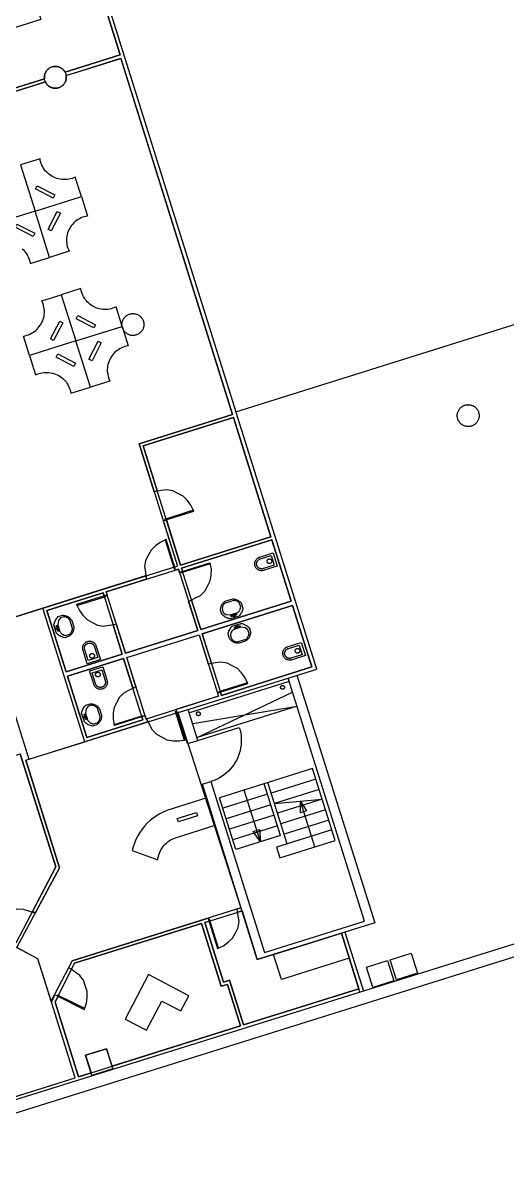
# Model space of a CAD drawing. Header units: inches. Extents: x 1826483.9 to 1826556.4, y 5114755.1 to 5114802.9.
# Drawn here: x 1826503.89 to 1826517.29, y 5114755.07 to 5114786.77 of the extents above; entities that cross this region are included whole.
import ezdxf

# ---------------------------------------------------------------- set-up
doc = ezdxf.new("R2010")
doc.units = ezdxf.units.IN
doc.header["$MEASUREMENT"] = 0
for name, color, linetype in [('Computer', 200, 'Continuous'), ('Desk', 34, 'Continuous'), ('Room', 92, 'Continuous'), ('SanitationDevice', 140, 'Continuous'), ('Sink', 40, 'Continuous')]:
    doc.layers.add(name, color=color, linetype=linetype)

# ---------------------------------------------------------------- blocks, each defined once
blk = doc.blocks.new('Lavandino')
at = {"layer": 'Sink'}
for points in [[(0.127, 0), (-0.127, 0), (-0.127, 0), (-0.151, 0.015), (-0.175, 0.03), (-0.197, 0.048), (-0.219, 0.067), (-0.239, 0.087), (-0.257, 0.108), (-0.275, 0.13), (-0.29, 0.154), (-0.305, 0.178), (-0.305, 0.305), (-0.305, 0.305), (-0.299, 0.324), (-0.291, 0.342), (-0.283, 0.359), (-0.273, 0.376), (-0.263, 0.392), (-0.251, 0.408), (-0.238, 0.422), (-0.224, 0.436), (-0.21, 0.449), (-0.194, 0.461), (-0.178, 0.472), (-0.161, 0.481), (-0.144, 0.49), (-0.126, 0.497), (-0.107, 0.503), (-0.089, 0.508), (0.089, 0.508), (0.089, 0.508), (0.108, 0.503), (0.127, 0.497), (0.145, 0.49), (0.162, 0.481), (0.179, 0.471), (0.195, 0.461), (0.21, 0.449), (0.225, 0.436), (0.239, 0.422), (0.251, 0.407), (0.263, 0.392), (0.274, 0.376), (0.283, 0.359), (0.292, 0.341), (0.299, 0.323), (0.305, 0.305), (0.305, 0.178), (0.305, 0.178), (0.291, 0.153), (0.275, 0.13), (0.257, 0.107), (0.239, 0.086), (0.219, 0.066), (0.197, 0.047), (0.175, 0.03), (0.151, 0.014), (0.127, 0)], [(-0.089, 0.102), (0.102, 0.102), (0.102, 0.102), (0.115, 0.104), (0.129, 0.108), (0.142, 0.113), (0.154, 0.119), (0.167, 0.125), (0.178, 0.132), (0.19, 0.14), (0.2, 0.149), (0.21, 0.159), (0.219, 0.169), (0.228, 0.18), (0.236, 0.191), (0.243, 0.203), (0.249, 0.216), (0.254, 0.229), (0.254, 0.33), (0.254, 0.33), (0.25, 0.343), (0.244, 0.355), (0.238, 0.367), (0.231, 0.378), (0.223, 0.389), (0.215, 0.399), (0.206, 0.409), (0.196, 0.418), (0.186, 0.426), (0.175, 0.434), (0.164, 0.441), (0.152, 0.447), (0.14, 0.453), (0.127, 0.457), (-0.127, 0.458), (-0.127, 0.458), (-0.141, 0.451), (-0.154, 0.444), (-0.167, 0.436), (-0.18, 0.427), (-0.192, 0.417), (-0.203, 0.407), (-0.214, 0.396), (-0.223, 0.384), (-0.232, 0.371), (-0.24, 0.358), (-0.248, 0.345), (-0.254, 0.331), (-0.254, 0.229), (-0.203, 0.153), (-0.089, 0.102)], [(-0.063, 0.083), (-0.062, 0.083), (-0.061, 0.083), (-0.06, 0.083), (-0.059, 0.082), (-0.057, 0.082), (-0.056, 0.082), (-0.055, 0.081), (-0.054, 0.08), (-0.053, 0.08), (-0.053, 0.079), (-0.052, 0.078), (-0.051, 0.078), (-0.05, 0.077), (-0.05, 0.076), (-0.049, 0.075), (-0.048, 0.074), (-0.048, 0.073), (-0.048, 0.072), (-0.047, 0.071), (-0.047, 0.069), (-0.047, 0.068), (-0.047, 0.067), (-0.047, 0.066), (-0.047, 0.065), (-0.047, 0.064), (-0.047, 0.063), (-0.048, 0.062), (-0.048, 0.06), (-0.048, 0.059), (-0.049, 0.058), (-0.05, 0.057), (-0.05, 0.057), (-0.051, 0.056), (-0.052, 0.055), (-0.053, 0.054), (-0.053, 0.053), (-0.054, 0.053), (-0.055, 0.052), (-0.056, 0.052), (-0.057, 0.051), (-0.059, 0.051), (-0.06, 0.051), (-0.061, 0.05), (-0.062, 0.05), (-0.063, 0.05), (-0.064, 0.05), (-0.065, 0.05), (-0.066, 0.051), (-0.068, 0.051), (-0.069, 0.051), (-0.07, 0.052), (-0.071, 0.052), (-0.072, 0.053), (-0.073, 0.053), (-0.074, 0.054), (-0.074, 0.055), (-0.075, 0.056), (-0.076, 0.057), (-0.077, 0.057), (-0.077, 0.058), (-0.078, 0.059), (-0.078, 0.061), (-0.079, 0.062), (-0.079, 0.063), (-0.079, 0.064), (-0.079, 0.065), (-0.079, 0.066), (-0.079, 0.067), (-0.079, 0.068), (-0.079, 0.069), (-0.079, 0.071), (-0.079, 0.072), (-0.078, 0.073), (-0.078, 0.074), (-0.077, 0.075), (-0.077, 0.076), (-0.076, 0.077), (-0.075, 0.078), (-0.074, 0.078), (-0.074, 0.079), (-0.073, 0.08), (-0.072, 0.08), (-0.071, 0.081), (-0.07, 0.082), (-0.069, 0.082), (-0.068, 0.082), (-0.066, 0.083), (-0.065, 0.083), (-0.064, 0.083), (-0.063, 0.083)], [(0, 0.076), (0.002, 0.076), (0.004, 0.076), (0.006, 0.076), (0.008, 0.075), (0.01, 0.075), (0.011, 0.074), (0.013, 0.073), (0.015, 0.072), (0.016, 0.071), (0.018, 0.07), (0.019, 0.069), (0.021, 0.067), (0.022, 0.066), (0.023, 0.064), (0.024, 0.063), (0.025, 0.061), (0.025, 0.059), (0.026, 0.058), (0.027, 0.056), (0.027, 0.054), (0.027, 0.052), (0.027, 0.05), (0.027, 0.048), (0.027, 0.046), (0.027, 0.045), (0.027, 0.043), (0.026, 0.041), (0.025, 0.039), (0.025, 0.037), (0.024, 0.036), (0.023, 0.034), (0.022, 0.033), (0.02, 0.031), (0.019, 0.03), (0.018, 0.029), (0.016, 0.027), (0.015, 0.026), (0.013, 0.025), (0.011, 0.025), (0.01, 0.024), (0.008, 0.023), (0.006, 0.023), (0.004, 0.023), (0.002, 0.022), (0, 0.022), (-0.001, 0.022), (-0.003, 0.023), (-0.005, 0.023), (-0.007, 0.023), (-0.009, 0.024), (-0.011, 0.025), (-0.012, 0.025), (-0.014, 0.026), (-0.015, 0.027), (-0.017, 0.029), (-0.018, 0.03), (-0.02, 0.031), (-0.021, 0.033), (-0.022, 0.034), (-0.023, 0.036), (-0.024, 0.037), (-0.025, 0.039), (-0.025, 0.041), (-0.026, 0.043), (-0.026, 0.045), (-0.026, 0.046), (-0.027, 0.048), (-0.027, 0.05), (-0.026, 0.052), (-0.026, 0.054), (-0.026, 0.056), (-0.025, 0.058), (-0.025, 0.059), (-0.024, 0.061), (-0.023, 0.063), (-0.022, 0.064), (-0.021, 0.066), (-0.02, 0.067), (-0.018, 0.069), (-0.017, 0.07), (-0.015, 0.071), (-0.014, 0.072), (-0.012, 0.073), (-0.011, 0.074), (-0.009, 0.075), (-0.007, 0.075), (-0.005, 0.076), (-0.003, 0.076), (-0.001, 0.076), (0, 0.076)], [(0.064, 0.083), (0.065, 0.083), (0.066, 0.083), (0.067, 0.082), (0.069, 0.082), (0.07, 0.082), (0.071, 0.081), (0.072, 0.081), (0.073, 0.08), (0.074, 0.08), (0.075, 0.079), (0.075, 0.078), (0.076, 0.077), (0.077, 0.077), (0.078, 0.076), (0.078, 0.075), (0.079, 0.074), (0.079, 0.073), (0.08, 0.072), (0.08, 0.07), (0.08, 0.069), (0.08, 0.068), (0.08, 0.067), (0.08, 0.066), (0.08, 0.065), (0.08, 0.064), (0.08, 0.063), (0.08, 0.061), (0.079, 0.06), (0.079, 0.059), (0.078, 0.058), (0.078, 0.057), (0.077, 0.056), (0.076, 0.056), (0.075, 0.055), (0.075, 0.054), (0.074, 0.053), (0.073, 0.053), (0.072, 0.052), (0.071, 0.052), (0.07, 0.051), (0.069, 0.051), (0.067, 0.051), (0.066, 0.05), (0.065, 0.05), (0.064, 0.05), (0.063, 0.05), (0.062, 0.05), (0.061, 0.051), (0.06, 0.051), (0.058, 0.051), (0.057, 0.052), (0.056, 0.052), (0.055, 0.053), (0.054, 0.053), (0.054, 0.054), (0.053, 0.055), (0.052, 0.056), (0.051, 0.056), (0.05, 0.057), (0.05, 0.058), (0.049, 0.059), (0.049, 0.06), (0.048, 0.061), (0.048, 0.063), (0.048, 0.064), (0.048, 0.065), (0.048, 0.066), (0.048, 0.067), (0.048, 0.068), (0.048, 0.069), (0.048, 0.07), (0.048, 0.072), (0.049, 0.073), (0.049, 0.074), (0.05, 0.075), (0.05, 0.076), (0.051, 0.077), (0.052, 0.077), (0.053, 0.078), (0.054, 0.079), (0.054, 0.08), (0.055, 0.08), (0.056, 0.081), (0.057, 0.081), (0.058, 0.082), (0.06, 0.082), (0.061, 0.082), (0.062, 0.083), (0.063, 0.083), (0.064, 0.083)]]:
    blk.add_lwpolyline(points, dxfattribs=at)
blk = doc.blocks.new('Sanitario')
at = {"layer": 'SanitationDevice'}
for points in [[(-0.191, 0), (-0.191, 0.381), (-0.191, 0.381), (-0.191, 0.394), (-0.191, 0.408), (-0.189, 0.421), (-0.187, 0.434), (-0.184, 0.447), (-0.18, 0.46), (-0.175, 0.472), (-0.169, 0.484), (-0.162, 0.495), (-0.155, 0.506), (-0.147, 0.517), (-0.138, 0.527), (-0.128, 0.536), (-0.118, 0.545), (-0.107, 0.552), (-0.096, 0.559), (-0.084, 0.566), (-0.072, 0.571), (-0.059, 0.576), (-0.047, 0.579), (-0.034, 0.582), (-0.02, 0.584), (-0.007, 0.585), (0.006, 0.585), (0.019, 0.584), (0.033, 0.582), (0.046, 0.579), (0.058, 0.576), (0.071, 0.571), (0.083, 0.566), (0.095, 0.56), (0.106, 0.553), (0.117, 0.545), (0.127, 0.536), (0.137, 0.527), (0.146, 0.517), (0.154, 0.507), (0.161, 0.496), (0.168, 0.484), (0.174, 0.472), (0.179, 0.46), (0.183, 0.447), (0.186, 0.434), (0.189, 0.421), (0.19, 0.408), (0.191, 0.395), (0.19, 0.381), (0.191, 0), (-0.191, 0)], [(0.14, 0.076), (-0.14, 0.076), (-0.14, 0.381), (-0.14, 0.381), (-0.141, 0.391), (-0.14, 0.4), (-0.14, 0.41), (-0.138, 0.42), (-0.136, 0.429), (-0.133, 0.438), (-0.13, 0.448), (-0.126, 0.456), (-0.121, 0.465), (-0.116, 0.473), (-0.11, 0.481), (-0.104, 0.488), (-0.097, 0.495), (-0.09, 0.501), (-0.082, 0.507), (-0.074, 0.513), (-0.066, 0.518), (-0.057, 0.522), (-0.048, 0.525), (-0.039, 0.528), (-0.029, 0.531), (-0.02, 0.532), (-0.01, 0.533), (0, 0.534), (0.009, 0.533), (0.019, 0.532), (0.028, 0.531), (0.038, 0.528), (0.047, 0.525), (0.056, 0.522), (0.065, 0.518), (0.073, 0.513), (0.081, 0.508), (0.089, 0.502), (0.096, 0.495), (0.103, 0.488), (0.109, 0.481), (0.115, 0.473), (0.12, 0.465), (0.125, 0.457), (0.129, 0.448), (0.132, 0.439), (0.135, 0.429), (0.137, 0.42), (0.139, 0.41), (0.14, 0.401), (0.14, 0.391), (0.139, 0.381), (0.14, 0.076)], [(0.067, 0.167), (0.066, 0.162), (0.066, 0.158), (0.065, 0.153), (0.064, 0.149), (0.063, 0.145), (0.061, 0.14), (0.059, 0.136), (0.057, 0.132), (0.054, 0.129), (0.051, 0.125), (0.048, 0.122), (0.045, 0.118), (0.042, 0.116), (0.038, 0.113), (0.034, 0.11), (0.03, 0.108), (0.026, 0.106), (0.022, 0.105), (0.017, 0.104), (0.013, 0.103), (0.008, 0.102), (0.004, 0.102), (-0.001, 0.102), (-0.005, 0.102), (-0.01, 0.103), (-0.014, 0.104), (-0.019, 0.105), (-0.023, 0.106), (-0.027, 0.108), (-0.031, 0.11), (-0.035, 0.113), (-0.039, 0.115), (-0.042, 0.118), (-0.045, 0.122), (-0.048, 0.125), (-0.051, 0.128), (-0.054, 0.132), (-0.056, 0.136), (-0.058, 0.14), (-0.06, 0.144), (-0.061, 0.149), (-0.062, 0.153), (-0.063, 0.158), (-0.063, 0.162), (-0.064, 0.167), (-0.063, 0.171), (-0.063, 0.176), (-0.062, 0.18), (-0.061, 0.185), (-0.06, 0.189), (-0.058, 0.193), (-0.056, 0.197), (-0.054, 0.201), (-0.051, 0.205), (-0.048, 0.209), (-0.045, 0.212), (-0.042, 0.215), (-0.039, 0.218), (-0.035, 0.221), (-0.031, 0.223), (-0.027, 0.225), (-0.023, 0.227), (-0.019, 0.229), (-0.014, 0.23), (-0.01, 0.231), (-0.005, 0.231), (-0.001, 0.232), (0.004, 0.232), (0.008, 0.232), (0.013, 0.231), (0.017, 0.23), (0.022, 0.229), (0.026, 0.227), (0.03, 0.225), (0.034, 0.223), (0.038, 0.221), (0.042, 0.218), (0.045, 0.215), (0.048, 0.212), (0.051, 0.209), (0.054, 0.205), (0.057, 0.201), (0.059, 0.197), (0.061, 0.193), (0.063, 0.189), (0.064, 0.185), (0.065, 0.18), (0.066, 0.176), (0.066, 0.171), (0.067, 0.167)]]:
    blk.add_lwpolyline(points, dxfattribs=at)

msp = doc.modelspace()

# ---------------------------------------------------------------- linework, layer by layer
for points in [[(1826483.851, 5114802.868), (1826503.535, 5114795.913), (1826509.785, 5114776.002), (1826535.248, 5114783.993), (1826556.355, 5114773.091), (1826498.825, 5114755.069), (1826483.851, 5114802.868)], [(1826540.54, 5114781.259), (1826540.407, 5114781.001), (1826555.509, 5114773.154), (1826499.13, 5114755.54), (1826484.33, 5114802.36), (1826497.856, 5114797.675), (1826497.932, 5114797.892)], [(1826506.585, 5114785.883), (1826505.742, 5114788.569)], [(1826505.055, 5114785.402), (1826506.585, 5114785.883)], [(1826505.085, 5114785.313), (1826506.596, 5114785.787)], [(1826509.69, 5114775.928), (1826506.596, 5114785.787)], [(1826505.076, 5114785.352), (1826505.081, 5114785.332), (1826505.085, 5114785.311), (1826505.088, 5114785.29), (1826505.089, 5114785.269), (1826505.089, 5114785.248), (1826505.087, 5114785.227), (1826505.084, 5114785.206), (1826505.08, 5114785.185), (1826505.074, 5114785.165), (1826505.066, 5114785.145), (1826505.057, 5114785.126), (1826505.047, 5114785.107), (1826505.036, 5114785.089), (1826505.023, 5114785.072), (1826505.01, 5114785.056), (1826504.995, 5114785.041), (1826504.979, 5114785.027), (1826504.962, 5114785.014), (1826504.944, 5114785.003), (1826504.926, 5114784.992), (1826504.907, 5114784.983), (1826504.887, 5114784.976), (1826504.867, 5114784.969), (1826504.846, 5114784.964), (1826504.825, 5114784.961), (1826504.804, 5114784.959), (1826504.783, 5114784.958), (1826504.762, 5114784.959), (1826504.741, 5114784.962), (1826504.72, 5114784.966), (1826504.7, 5114784.971), (1826504.68, 5114784.978), (1826504.66, 5114784.986), (1826504.641, 5114784.995), (1826504.623, 5114785.006), (1826504.606, 5114785.018), (1826504.589, 5114785.031), (1826504.573, 5114785.046), (1826504.559, 5114785.061), (1826504.545, 5114785.077), (1826504.533, 5114785.095), (1826504.522, 5114785.113), (1826504.512, 5114785.131), (1826504.504, 5114785.151), (1826504.497, 5114785.171), (1826504.491, 5114785.191), (1826504.487, 5114785.212), (1826504.484, 5114785.233), (1826504.483, 5114785.254), (1826504.483, 5114785.275), (1826504.485, 5114785.296), (1826504.488, 5114785.317), (1826504.493, 5114785.338), (1826504.499, 5114785.358), (1826504.506, 5114785.378), (1826504.515, 5114785.397), (1826504.525, 5114785.416), (1826504.537, 5114785.434), (1826504.549, 5114785.451), (1826504.563, 5114785.467), (1826504.578, 5114785.482), (1826504.594, 5114785.496), (1826504.611, 5114785.509), (1826504.628, 5114785.52), (1826504.647, 5114785.531), (1826504.666, 5114785.54), (1826504.685, 5114785.547), (1826504.706, 5114785.554), (1826504.726, 5114785.559), (1826504.747, 5114785.562), (1826504.768, 5114785.564), (1826504.789, 5114785.565), (1826504.81, 5114785.564), (1826504.831, 5114785.561), (1826504.852, 5114785.557), (1826504.873, 5114785.552), (1826504.893, 5114785.545), (1826504.912, 5114785.537), (1826504.931, 5114785.528), (1826504.95, 5114785.517), (1826504.967, 5114785.505), (1826504.983, 5114785.492), (1826504.999, 5114785.478), (1826505.014, 5114785.462), (1826505.027, 5114785.446), (1826505.039, 5114785.429), (1826505.05, 5114785.41), (1826505.06, 5114785.392), (1826505.069, 5114785.372), (1826505.076, 5114785.352)], [(1826502.472, 5114784.592), (1826504.485, 5114785.224)], [(1826504.512, 5114785.133), (1826502.501, 5114784.502)], [(1826507.223, 5114778.51), (1826507.229, 5114778.489), (1826507.233, 5114778.468), (1826507.236, 5114778.447), (1826507.237, 5114778.426), (1826507.237, 5114778.405), (1826507.235, 5114778.384), (1826507.232, 5114778.363), (1826507.227, 5114778.342), (1826507.221, 5114778.322), (1826507.214, 5114778.302), (1826507.205, 5114778.283), (1826507.195, 5114778.265), (1826507.183, 5114778.247), (1826507.171, 5114778.23), (1826507.157, 5114778.214), (1826507.142, 5114778.199), (1826507.126, 5114778.185), (1826507.109, 5114778.172), (1826507.092, 5114778.16), (1826507.073, 5114778.15), (1826507.054, 5114778.141), (1826507.035, 5114778.133), (1826507.014, 5114778.127), (1826506.994, 5114778.122), (1826506.973, 5114778.118), (1826506.952, 5114778.116), (1826506.931, 5114778.116), (1826506.91, 5114778.117), (1826506.889, 5114778.119), (1826506.868, 5114778.123), (1826506.847, 5114778.128), (1826506.827, 5114778.135), (1826506.808, 5114778.143), (1826506.789, 5114778.153), (1826506.771, 5114778.163), (1826506.753, 5114778.175), (1826506.737, 5114778.188), (1826506.721, 5114778.203), (1826506.706, 5114778.218), (1826506.693, 5114778.235), (1826506.681, 5114778.252), (1826506.67, 5114778.27), (1826506.66, 5114778.289), (1826506.651, 5114778.308), (1826506.644, 5114778.328), (1826506.639, 5114778.348), (1826506.635, 5114778.369), (1826506.632, 5114778.39), (1826506.631, 5114778.411), (1826506.631, 5114778.432), (1826506.633, 5114778.454), (1826506.636, 5114778.474), (1826506.64, 5114778.495), (1826506.646, 5114778.515), (1826506.654, 5114778.535), (1826506.663, 5114778.554), (1826506.673, 5114778.573), (1826506.684, 5114778.591), (1826506.697, 5114778.608), (1826506.71, 5114778.624), (1826506.725, 5114778.639), (1826506.741, 5114778.653), (1826506.758, 5114778.666), (1826506.776, 5114778.678), (1826506.794, 5114778.688), (1826506.813, 5114778.697), (1826506.833, 5114778.705), (1826506.853, 5114778.711), (1826506.874, 5114778.716), (1826506.895, 5114778.719), (1826506.916, 5114778.721), (1826506.937, 5114778.722), (1826506.958, 5114778.721), (1826506.979, 5114778.719), (1826507, 5114778.715), (1826507.02, 5114778.709), (1826507.04, 5114778.703), (1826507.06, 5114778.695), (1826507.079, 5114778.685), (1826507.097, 5114778.674), (1826507.114, 5114778.662), (1826507.131, 5114778.649), (1826507.147, 5114778.635), (1826507.161, 5114778.619), (1826507.175, 5114778.603), (1826507.187, 5114778.586), (1826507.198, 5114778.568), (1826507.208, 5114778.549), (1826507.216, 5114778.53), (1826507.223, 5114778.51)], [(1826512.018, 5114768.881), (1826509.744, 5114776.131)], [(1826516.498, 5114775.988), (1826516.504, 5114775.968), (1826516.508, 5114775.947), (1826516.511, 5114775.926), (1826516.512, 5114775.905), (1826516.512, 5114775.884), (1826516.51, 5114775.863), (1826516.507, 5114775.842), (1826516.502, 5114775.821), (1826516.496, 5114775.801), (1826516.489, 5114775.781), (1826516.48, 5114775.762), (1826516.47, 5114775.743), (1826516.458, 5114775.725), (1826516.446, 5114775.708), (1826516.432, 5114775.692), (1826516.417, 5114775.677), (1826516.401, 5114775.663), (1826516.384, 5114775.65), (1826516.367, 5114775.638), (1826516.348, 5114775.628), (1826516.329, 5114775.619), (1826516.31, 5114775.611), (1826516.289, 5114775.605), (1826516.269, 5114775.6), (1826516.248, 5114775.597), (1826516.227, 5114775.595), (1826516.206, 5114775.594), (1826516.185, 5114775.595), (1826516.164, 5114775.597), (1826516.143, 5114775.601), (1826516.122, 5114775.607), (1826516.102, 5114775.613), (1826516.083, 5114775.621), (1826516.064, 5114775.631), (1826516.045, 5114775.642), (1826516.028, 5114775.654), (1826516.012, 5114775.667), (1826515.996, 5114775.681), (1826515.981, 5114775.697), (1826515.968, 5114775.713), (1826515.956, 5114775.73), (1826515.945, 5114775.748), (1826515.935, 5114775.767), (1826515.926, 5114775.786), (1826515.919, 5114775.806), (1826515.914, 5114775.827), (1826515.91, 5114775.848), (1826515.907, 5114775.869), (1826515.906, 5114775.89), (1826515.906, 5114775.911), (1826515.908, 5114775.932), (1826515.911, 5114775.953), (1826515.915, 5114775.974), (1826515.921, 5114775.994), (1826515.929, 5114776.014), (1826515.938, 5114776.033), (1826515.948, 5114776.051), (1826515.959, 5114776.069), (1826515.972, 5114776.086), (1826515.985, 5114776.102), (1826516, 5114776.117), (1826516.016, 5114776.131), (1826516.033, 5114776.144), (1826516.051, 5114776.156), (1826516.069, 5114776.166), (1826516.088, 5114776.175), (1826516.108, 5114776.183), (1826516.128, 5114776.19), (1826516.149, 5114776.194), (1826516.17, 5114776.198), (1826516.191, 5114776.2), (1826516.212, 5114776.2), (1826516.233, 5114776.199), (1826516.254, 5114776.197), (1826516.275, 5114776.193), (1826516.295, 5114776.188), (1826516.315, 5114776.181), (1826516.335, 5114776.173), (1826516.354, 5114776.164), (1826516.372, 5114776.153), (1826516.389, 5114776.141), (1826516.406, 5114776.128), (1826516.422, 5114776.113), (1826516.436, 5114776.098), (1826516.45, 5114776.081), (1826516.462, 5114776.064), (1826516.473, 5114776.046), (1826516.483, 5114776.027), (1826516.491, 5114776.008), (1826516.498, 5114775.988)], [(1826507.102, 5114775.115), (1826509.69, 5114775.927)], [(1826509.717, 5114775.842), (1826507.217, 5114775.057)], [(1826510.752, 5114772.543), (1826509.717, 5114775.842)], [(1826507.519, 5114773.787), (1826507.102, 5114775.115)], [(1826507.217, 5114775.057), (1826507.607, 5114773.815)], [(1826507.607, 5114773.815), (1826507.519, 5114773.787)], [(1826508.616, 5114773.252), (1826508.539, 5114773.414), (1826508.444, 5114773.544), (1826508.326, 5114773.667), (1826508.199, 5114773.734), (1826508.039, 5114773.817), (1826507.871, 5114773.844), (1826507.718, 5114773.823), (1826507.565, 5114773.801)], [(1826508.616, 5114773.252), (1826508.609, 5114773.276), (1826507.808, 5114773.025), (1826507.816, 5114773.001), (1826508.616, 5114773.252), (1826508.616, 5114773.252)], [(1826507.773, 5114772.987), (1826507.859, 5114773.014)], [(1826507.773, 5114772.987), (1826508.167, 5114771.732)], [(1826507.859, 5114773.014), (1826508.253, 5114771.758)], [(1826507.849, 5114772.464), (1826507.686, 5114772.386), (1826507.556, 5114772.292), (1826507.434, 5114772.174), (1826507.367, 5114772.046), (1826507.284, 5114771.887), (1826507.257, 5114771.719), (1826507.278, 5114771.565), (1826507.3, 5114771.412)], [(1826507.849, 5114772.464), (1826507.824, 5114772.456), (1826508.076, 5114771.656), (1826508.1, 5114771.663), (1826507.849, 5114772.464), (1826507.849, 5114772.464)], [(1826508.253, 5114771.758), (1826510.752, 5114772.543)], [(1826510.779, 5114772.457), (1826508.28, 5114771.673)], [(1826511.313, 5114770.757), (1826510.779, 5114772.457)], [(1826509.065, 5114771.823), (1826509.072, 5114771.799), (1826508.272, 5114771.547), (1826508.265, 5114771.572), (1826509.065, 5114771.823), (1826509.065, 5114771.823)], [(1826509.065, 5114771.823), (1826509.094, 5114771.645), (1826509.091, 5114771.485), (1826509.064, 5114771.316), (1826508.997, 5114771.189), (1826508.914, 5114771.03), (1826508.791, 5114770.911), (1826508.654, 5114770.841), (1826508.516, 5114770.771)], [(1826508.167, 5114771.732), (1826508.086, 5114771.706)], [(1826508.113, 5114771.621), (1826508.086, 5114771.706)], [(1826508.194, 5114771.646), (1826508.113, 5114771.621)], [(1826508.222, 5114771.558), (1826508.194, 5114771.646)], [(1826508.307, 5114771.585), (1826508.222, 5114771.558)], [(1826508.28, 5114771.673), (1826508.307, 5114771.585)], [(1826507.285, 5114771.458), (1826504.443, 5114770.566)], [(1826507.313, 5114771.37), (1826506.192, 5114771.018)], [(1826507.285, 5114771.458), (1826507.313, 5114771.37)], [(1826506.107, 5114770.991), (1826504.556, 5114770.504)], [(1826505.377, 5114770.665), (1826505.384, 5114770.641), (1826506.185, 5114770.892), (1826506.177, 5114770.917), (1826505.377, 5114770.665), (1826505.377, 5114770.665)], [(1826506.134, 5114770.903), (1826506.107, 5114770.991)], [(1826506.22, 5114770.93), (1826506.134, 5114770.903)], [(1826506.192, 5114771.018), (1826506.22, 5114770.93)], [(1826505.603, 5114766.871), (1826504.443, 5114770.566)], [(1826505.377, 5114770.665), (1826505.454, 5114770.503), (1826505.548, 5114770.373), (1826505.667, 5114770.25), (1826505.794, 5114770.184), (1826505.954, 5114770.101), (1826506.122, 5114770.073), (1826506.275, 5114770.095), (1826506.428, 5114770.116)], [(1826508.473, 5114770.758), (1826508.558, 5114770.785)], [(1826508.728, 5114769.946), (1826508.473, 5114770.758)], [(1826508.558, 5114770.785), (1826508.813, 5114769.973)], [(1826508.813, 5114769.973), (1826511.313, 5114770.757)], [(1826508.85, 5114769.854), (1826511.35, 5114770.639)], [(1826511.35, 5114770.639), (1826511.883, 5114768.939)], [(1826504.556, 5114770.504), (1826505.09, 5114768.805)], [(1826502.892, 5114770.079), (1826504.052, 5114766.384)], [(1826506.385, 5114770.105), (1826506.47, 5114770.132)], [(1826506.64, 5114769.291), (1826506.385, 5114770.105)], [(1826506.47, 5114770.132), (1826506.726, 5114769.318)], [(1826506.726, 5114769.318), (1826508.728, 5114769.946)], [(1826506.763, 5114769.199), (1826508.765, 5114769.828)], [(1826508.765, 5114769.828), (1826509.02, 5114769.016)], [(1826509.105, 5114769.043), (1826508.85, 5114769.854)], [(1826505.09, 5114768.805), (1826506.64, 5114769.291)], [(1826505.127, 5114768.686), (1826506.677, 5114769.172)], [(1826506.677, 5114769.172), (1826506.933, 5114768.359)], [(1826507.018, 5114768.386), (1826506.763, 5114769.199)], [(1826509.02, 5114769.016), (1826509.105, 5114769.043)], [(1826510.114, 5114768.48), (1826510.036, 5114768.642), (1826509.942, 5114768.773), (1826509.824, 5114768.895), (1826509.696, 5114768.962), (1826509.537, 5114769.045), (1826509.369, 5114769.072), (1826509.216, 5114769.051), (1826509.062, 5114769.029)], [(1826505.66, 5114766.986), (1826505.127, 5114768.686)], [(1826508.223, 5114767.691), (1826512.018, 5114768.882)], [(1826511.883, 5114768.939), (1826509.384, 5114768.154)], [(1826511.473, 5114768.71), (1826513.623, 5114761.858)], [(1826506.426, 5114767.323), (1826506.397, 5114767.5), (1826506.4, 5114767.661), (1826506.427, 5114767.829), (1826506.493, 5114767.957), (1826506.576, 5114768.116), (1826506.699, 5114768.234), (1826506.837, 5114768.304), (1826506.975, 5114768.374)], [(1826506.933, 5114768.359), (1826507.018, 5114768.386)], [(1826511.261, 5114768.537), (1826508.496, 5114767.67)], [(1826510.114, 5114768.48), (1826510.106, 5114768.504), (1826509.306, 5114768.253), (1826509.314, 5114768.229), (1826510.114, 5114768.48), (1826510.114, 5114768.48)], [(1826511.123, 5114768.391), (1826511.124, 5114768.387), (1826511.125, 5114768.384), (1826511.126, 5114768.38), (1826511.126, 5114768.376), (1826511.126, 5114768.372), (1826511.125, 5114768.369), (1826511.125, 5114768.365), (1826511.124, 5114768.361), (1826511.123, 5114768.358), (1826511.122, 5114768.354), (1826511.12, 5114768.351), (1826511.118, 5114768.347), (1826511.116, 5114768.344), (1826511.114, 5114768.341), (1826511.112, 5114768.338), (1826511.109, 5114768.336), (1826511.106, 5114768.333), (1826511.103, 5114768.331), (1826511.1, 5114768.329), (1826511.097, 5114768.327), (1826511.093, 5114768.325), (1826511.09, 5114768.324), (1826511.086, 5114768.323), (1826511.083, 5114768.322), (1826511.079, 5114768.321), (1826511.075, 5114768.321), (1826511.071, 5114768.321), (1826511.068, 5114768.321), (1826511.064, 5114768.321), (1826511.06, 5114768.322), (1826511.056, 5114768.323), (1826511.053, 5114768.324), (1826511.049, 5114768.326), (1826511.046, 5114768.327), (1826511.043, 5114768.329), (1826511.04, 5114768.331), (1826511.037, 5114768.334), (1826511.034, 5114768.336), (1826511.031, 5114768.339), (1826511.029, 5114768.342), (1826511.027, 5114768.345), (1826511.025, 5114768.348), (1826511.023, 5114768.352), (1826511.022, 5114768.355), (1826511.02, 5114768.359), (1826511.019, 5114768.362), (1826511.019, 5114768.366), (1826511.018, 5114768.37), (1826511.018, 5114768.373), (1826511.018, 5114768.377), (1826511.018, 5114768.381), (1826511.019, 5114768.385), (1826511.02, 5114768.388), (1826511.021, 5114768.392), (1826511.022, 5114768.395), (1826511.024, 5114768.399), (1826511.025, 5114768.402), (1826511.027, 5114768.405), (1826511.03, 5114768.408), (1826511.032, 5114768.411), (1826511.035, 5114768.414), (1826511.038, 5114768.416), (1826511.041, 5114768.419), (1826511.044, 5114768.421), (1826511.047, 5114768.423), (1826511.05, 5114768.424), (1826511.054, 5114768.426), (1826511.057, 5114768.427), (1826511.061, 5114768.428), (1826511.065, 5114768.428), (1826511.069, 5114768.429), (1826511.072, 5114768.429), (1826511.076, 5114768.429), (1826511.08, 5114768.428), (1826511.084, 5114768.427), (1826511.087, 5114768.427), (1826511.091, 5114768.425), (1826511.094, 5114768.424), (1826511.098, 5114768.422), (1826511.101, 5114768.42), (1826511.104, 5114768.418), (1826511.107, 5114768.416), (1826511.11, 5114768.413), (1826511.112, 5114768.41), (1826511.115, 5114768.408), (1826511.117, 5114768.405), (1826511.119, 5114768.401), (1826511.121, 5114768.398), (1826511.122, 5114768.394), (1826511.123, 5114768.391)], [(1826513.343, 5114761.903), (1826511.23, 5114768.634)], [(1826509.298, 5114768.128), (1826508.123, 5114767.759)], [(1826508.709, 5114766.991), (1826511.352, 5114768.246)], [(1826509.356, 5114768.242), (1826509.271, 5114768.216)], [(1826509.271, 5114768.216), (1826509.298, 5114768.128)], [(1826509.384, 5114768.154), (1826509.356, 5114768.242)], [(1826508.387, 5114766.916), (1826508.363, 5114766.908), (1826508.112, 5114767.708), (1826508.136, 5114767.716), (1826508.387, 5114766.916), (1826508.387, 5114766.916)], [(1826508.204, 5114767.784), (1826508.123, 5114767.759)], [(1826508.123, 5114767.759), (1826508.151, 5114767.668)], [(1826508.734, 5114766.909), (1826508.465, 5114767.766)], [(1826508.587, 5114767.379), (1826511.474, 5114767.858)], [(1826508.795, 5114767.661), (1826508.796, 5114767.657), (1826508.797, 5114767.653), (1826508.797, 5114767.649), (1826508.798, 5114767.646), (1826508.797, 5114767.642), (1826508.797, 5114767.638), (1826508.797, 5114767.634), (1826508.796, 5114767.631), (1826508.795, 5114767.627), (1826508.793, 5114767.624), (1826508.792, 5114767.62), (1826508.79, 5114767.617), (1826508.788, 5114767.614), (1826508.786, 5114767.611), (1826508.783, 5114767.608), (1826508.781, 5114767.605), (1826508.778, 5114767.603), (1826508.775, 5114767.6), (1826508.772, 5114767.598), (1826508.768, 5114767.596), (1826508.765, 5114767.595), (1826508.761, 5114767.593), (1826508.758, 5114767.592), (1826508.754, 5114767.591), (1826508.751, 5114767.591), (1826508.747, 5114767.59), (1826508.743, 5114767.59), (1826508.739, 5114767.591), (1826508.735, 5114767.591), (1826508.732, 5114767.592), (1826508.728, 5114767.593), (1826508.725, 5114767.594), (1826508.721, 5114767.595), (1826508.718, 5114767.597), (1826508.714, 5114767.599), (1826508.711, 5114767.601), (1826508.708, 5114767.603), (1826508.706, 5114767.606), (1826508.703, 5114767.609), (1826508.701, 5114767.612), (1826508.698, 5114767.615), (1826508.696, 5114767.618), (1826508.695, 5114767.621), (1826508.693, 5114767.625), (1826508.692, 5114767.628), (1826508.691, 5114767.632), (1826508.69, 5114767.636), (1826508.69, 5114767.639), (1826508.69, 5114767.643), (1826508.69, 5114767.647), (1826508.69, 5114767.651), (1826508.69, 5114767.654), (1826508.691, 5114767.658), (1826508.692, 5114767.662), (1826508.694, 5114767.665), (1826508.695, 5114767.669), (1826508.697, 5114767.672), (1826508.699, 5114767.675), (1826508.701, 5114767.678), (1826508.704, 5114767.681), (1826508.706, 5114767.684), (1826508.709, 5114767.686), (1826508.712, 5114767.688), (1826508.715, 5114767.69), (1826508.719, 5114767.692), (1826508.722, 5114767.694), (1826508.726, 5114767.695), (1826508.729, 5114767.696), (1826508.733, 5114767.697), (1826508.737, 5114767.698), (1826508.74, 5114767.698), (1826508.744, 5114767.698), (1826508.748, 5114767.698), (1826508.752, 5114767.698), (1826508.755, 5114767.697), (1826508.759, 5114767.696), (1826508.763, 5114767.695), (1826508.766, 5114767.693), (1826508.769, 5114767.692), (1826508.773, 5114767.69), (1826508.776, 5114767.688), (1826508.779, 5114767.685), (1826508.781, 5114767.683), (1826508.784, 5114767.68), (1826508.786, 5114767.677), (1826508.789, 5114767.674), (1826508.791, 5114767.671), (1826508.792, 5114767.668), (1826508.794, 5114767.664), (1826508.795, 5114767.661)], [(1826511.474, 5114767.858), (1826508.709, 5114766.991)], [(1826507.35, 5114767.419), (1826505.603, 5114766.871)], [(1826507.211, 5114767.473), (1826505.66, 5114766.986)], [(1826506.426, 5114767.323), (1826506.418, 5114767.347), (1826507.218, 5114767.598), (1826507.226, 5114767.574), (1826506.426, 5114767.323), (1826506.426, 5114767.323)], [(1826507.269, 5114767.587), (1826507.183, 5114767.56)], [(1826507.183, 5114767.56), (1826507.211, 5114767.473)], [(1826507.269, 5114767.587), (1826507.296, 5114767.499)], [(1826507.296, 5114767.499), (1826507.323, 5114767.507)], [(1826507.35, 5114767.419), (1826507.323, 5114767.507)], [(1826508.387, 5114766.916), (1826508.21, 5114766.887), (1826508.049, 5114766.89), (1826507.881, 5114766.917), (1826507.753, 5114766.983), (1826507.594, 5114767.066), (1826507.476, 5114767.189), (1826507.406, 5114767.327), (1826507.336, 5114767.465)], [(1826508.223, 5114767.691), (1826508.151, 5114767.668)], [(1826508.442, 5114766.818), (1826508.173, 5114767.675)], [(1826508.734, 5114766.909), (1826509.877, 5114767.268)], [(1826509.877, 5114767.268), (1826509.899, 5114767.189), (1826509.915, 5114767.109), (1826509.926, 5114767.028), (1826509.932, 5114766.946), (1826509.931, 5114766.864), (1826509.925, 5114766.783), (1826509.914, 5114766.702), (1826509.897, 5114766.622), (1826509.875, 5114766.543), (1826509.847, 5114766.466), (1826509.814, 5114766.391), (1826509.776, 5114766.318), (1826509.734, 5114766.249), (1826509.686, 5114766.182), (1826509.634, 5114766.119), (1826509.578, 5114766.059), (1826509.518, 5114766.003), (1826509.455, 5114765.952), (1826509.388, 5114765.905), (1826509.318, 5114765.863), (1826509.245, 5114765.825), (1826509.17, 5114765.793), (1826509.093, 5114765.766)], [(1826508.442, 5114766.818), (1826508.734, 5114766.909)], [(1826504.799, 5114763.407), (1826503.817, 5114766.535)], [(1826503.967, 5114766.357), (1826504.052, 5114766.384)], [(1826503.967, 5114766.357), (1826504.9, 5114763.383)], [(1826511.902, 5114766.128), (1826509.331, 5114765.321)], [(1826512.526, 5114764.139), (1826511.902, 5114766.128)], [(1826511.993, 5114765.837), (1826510.756, 5114765.449)], [(1826508.857, 5114765.692), (1826509.093, 5114765.766)], [(1826510.374, 5114760.838), (1826508.857, 5114765.692)], [(1826509.093, 5114765.766), (1826510.578, 5114761.035)], [(1826510.459, 5114764.104), (1826510.01, 5114765.534)], [(1826511.017, 5114764.279), (1826510.568, 5114765.709)], [(1826511.198, 5114764.042), (1826510.665, 5114765.74)], [(1826512.084, 5114765.546), (1826510.848, 5114765.158)], [(1826509.78, 5114763.89), (1826509.331, 5114765.321)], [(1826510.659, 5114765.418), (1826509.423, 5114765.03)], [(1826510.848, 5114765.158), (1826512.168, 5114765.279)], [(1826512.168, 5114765.279), (1826510.931, 5114764.891)], [(1826512.168, 5114765.279), (1826510.931, 5114764.891)], [(1826511.572, 5114765.225), (1826511.736, 5114764.957), (1826511.567, 5114764.904), (1826511.572, 5114765.225), (1826511.572, 5114765.225)], [(1826511.572, 5114765.225), (1826511.736, 5114764.957), (1826511.567, 5114764.904), (1826511.572, 5114765.225), (1826511.572, 5114765.225)], [(1826511.968, 5114763.964), (1826511.572, 5114765.225)], [(1826510.751, 5114765.127), (1826509.514, 5114764.739)], [(1826512.259, 5114764.988), (1826511.023, 5114764.6)], [(1826510.842, 5114764.836), (1826509.605, 5114764.448)], [(1826510.933, 5114764.545), (1826509.697, 5114764.157)], [(1826512.351, 5114764.697), (1826511.114, 5114764.309)], [(1826511.017, 5114764.279), (1826509.78, 5114763.89)], [(1826510.459, 5114764.104), (1826510.263, 5114764.388), (1826510.433, 5114764.442), (1826510.459, 5114764.104), (1826510.459, 5114764.104)], [(1826510.459, 5114764.104), (1826510.263, 5114764.388), (1826510.433, 5114764.442), (1826510.459, 5114764.104), (1826510.459, 5114764.104)], [(1826512.434, 5114764.43), (1826510.907, 5114763.951)], [(1826512.434, 5114764.43), (1826511.198, 5114764.042)], [(1826510.907, 5114763.951), (1826510.998, 5114763.66)], [(1826510.914, 5114763.927), (1826510.998, 5114763.66)], [(1826510.998, 5114763.66), (1826512.526, 5114764.139)], [(1826511.289, 5114763.751), (1826512.526, 5114764.139)], [(1826504.152, 5114762.168), (1826504.799, 5114763.407)], [(1826504.9, 5114763.383), (1826504.231, 5114762.127)], [(1826503.053, 5114761.795), (1826503.159, 5114761.94), (1826503.276, 5114762.051), (1826503.415, 5114762.15), (1826503.552, 5114762.192), (1826503.724, 5114762.244), (1826503.895, 5114762.24), (1826504.041, 5114762.19), (1826504.188, 5114762.141)], [(1826504.231, 5114762.127), (1826504.152, 5114762.168)], [(1826509.278, 5114761.147), (1826509.44, 5114761.224), (1826509.57, 5114761.318), (1826509.693, 5114761.437), (1826509.759, 5114761.564), (1826509.842, 5114761.724), (1826509.87, 5114761.892), (1826509.848, 5114762.045), (1826509.827, 5114762.198)], [(1826509.813, 5114762.241), (1826509.923, 5114762.275)], [(1826509.84, 5114762.155), (1826509.813, 5114762.241)], [(1826509.95, 5114762.19), (1826509.84, 5114762.155)], [(1826505.256, 5114760.81), (1826509.013, 5114761.99)], [(1826508.834, 5114761.84), (1826505.32, 5114760.737)], [(1826509.379, 5114760.103), (1826508.834, 5114761.84)], [(1826509.04, 5114761.904), (1826508.922, 5114761.867)], [(1826508.922, 5114761.867), (1826509.44, 5114760.216)], [(1826509.013, 5114761.99), (1826509.04, 5114761.904)], [(1826509.278, 5114761.147), (1826509.302, 5114761.154), (1826509.051, 5114761.955), (1826509.026, 5114761.947), (1826509.278, 5114761.147), (1826509.278, 5114761.147)], [(1826513.623, 5114761.858), (1826510.374, 5114760.838)], [(1826510.578, 5114761.035), (1826513.343, 5114761.903)], [(1826513.211, 5114759.939), (1826512.702, 5114761.568)], [(1826512.799, 5114761.599), (1826513.31, 5114759.97)], [(1826505.256, 5114760.81), (1826505.156, 5114760.611)], [(1826505.32, 5114760.737), (1826505.237, 5114760.571)], [(1826513.396, 5114760.63), (1826513.978, 5114760.813), (1826514.153, 5114760.255), (1826513.571, 5114760.072), (1826513.396, 5114760.63)], [(1826514.051, 5114760.835), (1826514.633, 5114761.018), (1826514.808, 5114760.46), (1826514.226, 5114760.278), (1826514.051, 5114760.835)], [(1826505.237, 5114760.571), (1826505.156, 5114760.611)], [(1826505.589, 5114759.461), (1826505.646, 5114759.631), (1826505.669, 5114759.79), (1826505.669, 5114759.961), (1826505.624, 5114760.097), (1826505.567, 5114760.268), (1826505.465, 5114760.404), (1826505.34, 5114760.495), (1826505.215, 5114760.586)], [(1826509.547, 5114760.155), (1826509.379, 5114760.103)], [(1826509.44, 5114760.216), (1826509.607, 5114760.268)], [(1826509.908, 5114759.004), (1826509.547, 5114760.155)], [(1826509.607, 5114760.268), (1826509.995, 5114759.031)], [(1826504.683, 5114759.665), (1826504.783, 5114759.865)], [(1826504.863, 5114759.825), (1826504.78, 5114759.66)], [(1826504.783, 5114759.865), (1826504.863, 5114759.825)], [(1826505.589, 5114759.461), (1826505.601, 5114759.483), (1826504.851, 5114759.859), (1826504.839, 5114759.836), (1826505.589, 5114759.461), (1826505.589, 5114759.461)], [(1826509.995, 5114759.031), (1826513.184, 5114760.032)], [(1826505.34, 5114757.571), (1826504.683, 5114759.665)], [(1826504.78, 5114759.66), (1826505.427, 5114757.598)], [(1826505.427, 5114757.598), (1826509.908, 5114759.004)], [(1826505.624, 5114758.191), (1826506.206, 5114758.373), (1826506.381, 5114757.816), (1826505.799, 5114757.633), (1826505.624, 5114758.191)], [(1826499.178, 5114755.637), (1826505.34, 5114757.571)]]:
    msp.add_lwpolyline(points)
at = {"layer": 'Computer'}
for points in [[(1826504.28, 5114782.262), (1826504.773, 5114782.006), (1826504.727, 5114781.918), (1826504.235, 5114782.175), (1826504.28, 5114782.262)], [(1826504.929, 5114781.505), (1826504.674, 5114781.012), (1826504.585, 5114781.058), (1826504.842, 5114781.55), (1826504.929, 5114781.505)], [(1826503.725, 5114781.199), (1826504.219, 5114780.944), (1826504.173, 5114780.855), (1826503.68, 5114781.112), (1826503.725, 5114781.199)], [(1826504.995, 5114778.466), (1826504.74, 5114777.973), (1826504.651, 5114778.019), (1826504.908, 5114778.511), (1826504.995, 5114778.466)], [(1826505.408, 5114778.667), (1826505.901, 5114778.412), (1826505.855, 5114778.323), (1826505.363, 5114778.58), (1826505.408, 5114778.667)], [(1826506.057, 5114777.911), (1826505.802, 5114777.418), (1826505.713, 5114777.464), (1826505.97, 5114777.956), (1826506.057, 5114777.911)], [(1826504.853, 5114777.605), (1826505.347, 5114777.35), (1826505.301, 5114777.261), (1826504.808, 5114777.518), (1826504.853, 5114777.605)], [(1826508.161, 5114764.742), (1826508.69, 5114764.91), (1826508.721, 5114764.815), (1826508.191, 5114764.649), (1826508.161, 5114764.742)]]:
    msp.add_lwpolyline(points, dxfattribs=at)
at = {"layer": 'Desk'}
for points in [[(1826500.741, 5114786.999), (1826504.022, 5114788.029), (1826504.39, 5114786.858), (1826501.108, 5114785.828), (1826500.741, 5114786.999)], [(1826504.227, 5114781.559), (1826505.507, 5114781.961), (1826505.338, 5114782.5), (1826505.338, 5114782.5), (1826505.295, 5114782.48), (1826505.25, 5114782.463), (1826505.205, 5114782.45), (1826505.159, 5114782.44), (1826505.112, 5114782.433), (1826505.064, 5114782.43), (1826505.017, 5114782.429), (1826504.97, 5114782.432), (1826504.923, 5114782.438), (1826504.876, 5114782.448), (1826504.831, 5114782.461), (1826504.786, 5114782.477), (1826504.742, 5114782.496), (1826504.7, 5114782.518), (1826504.66, 5114782.542), (1826504.622, 5114782.57), (1826504.585, 5114782.6), (1826504.551, 5114782.633), (1826504.519, 5114782.668), (1826504.489, 5114782.705), (1826504.462, 5114782.744), (1826504.438, 5114782.785), (1826504.417, 5114782.827), (1826504.399, 5114782.871), (1826504.384, 5114782.916), (1826504.372, 5114782.962), (1826504.363, 5114783.009), (1826503.825, 5114782.839), (1826504.227, 5114781.559)], [(1826503.825, 5114782.839), (1826504.227, 5114781.559)], [(1826504.227, 5114781.559), (1826505.507, 5114781.961), (1826505.676, 5114781.422), (1826505.676, 5114781.422), (1826505.63, 5114781.413), (1826505.584, 5114781.402), (1826505.539, 5114781.386), (1826505.495, 5114781.368), (1826505.452, 5114781.347), (1826505.412, 5114781.323), (1826505.373, 5114781.296), (1826505.335, 5114781.267), (1826505.3, 5114781.235), (1826505.268, 5114781.2), (1826505.238, 5114781.164), (1826505.21, 5114781.125), (1826505.185, 5114781.085), (1826505.163, 5114781.043), (1826505.144, 5114780.999), (1826505.128, 5114780.955), (1826505.116, 5114780.909), (1826505.106, 5114780.863), (1826505.1, 5114780.816), (1826505.097, 5114780.768), (1826505.097, 5114780.721), (1826505.101, 5114780.674), (1826505.108, 5114780.627), (1826505.118, 5114780.581), (1826505.131, 5114780.535), (1826505.148, 5114780.491), (1826505.167, 5114780.447), (1826504.628, 5114780.278), (1826504.227, 5114781.559)], [(1826504.227, 5114781.559), (1826502.946, 5114781.157)], [(1826504.227, 5114781.559), (1826502.946, 5114781.157)], [(1826503.868, 5114780.518), (1826503.902, 5114780.485), (1826503.934, 5114780.45), (1826503.964, 5114780.413), (1826503.991, 5114780.374), (1826504.015, 5114780.333), (1826504.036, 5114780.291), (1826504.054, 5114780.247), (1826504.069, 5114780.202), (1826504.081, 5114780.156), (1826504.09, 5114780.109), (1826504.628, 5114780.278), (1826504.227, 5114781.559)], [(1826505.355, 5114777.965), (1826504.074, 5114777.563), (1826503.905, 5114778.101), (1826503.905, 5114778.101), (1826503.952, 5114778.11), (1826503.997, 5114778.122), (1826504.042, 5114778.137), (1826504.086, 5114778.155), (1826504.129, 5114778.176), (1826504.169, 5114778.2), (1826504.209, 5114778.227), (1826504.246, 5114778.257), (1826504.281, 5114778.289), (1826504.313, 5114778.323), (1826504.343, 5114778.36), (1826504.371, 5114778.398), (1826504.396, 5114778.439), (1826504.418, 5114778.481), (1826504.437, 5114778.524), (1826504.453, 5114778.569), (1826504.465, 5114778.614), (1826504.475, 5114778.661), (1826504.481, 5114778.708), (1826504.484, 5114778.755), (1826504.484, 5114778.803), (1826504.48, 5114778.85), (1826504.473, 5114778.897), (1826504.463, 5114778.943), (1826504.45, 5114778.988), (1826504.433, 5114779.033), (1826504.414, 5114779.076), (1826504.953, 5114779.245), (1826505.355, 5114777.965)], [(1826505.355, 5114777.965), (1826506.635, 5114778.367), (1826506.466, 5114778.905), (1826506.466, 5114778.905), (1826506.423, 5114778.886), (1826506.378, 5114778.869), (1826506.333, 5114778.856), (1826506.287, 5114778.846), (1826506.24, 5114778.839), (1826506.192, 5114778.835), (1826506.145, 5114778.835), (1826506.098, 5114778.838), (1826506.051, 5114778.844), (1826506.004, 5114778.854), (1826505.959, 5114778.866), (1826505.914, 5114778.882), (1826505.87, 5114778.901), (1826505.828, 5114778.923), (1826505.788, 5114778.948), (1826505.75, 5114778.976), (1826505.713, 5114779.006), (1826505.679, 5114779.039), (1826505.647, 5114779.074), (1826505.617, 5114779.111), (1826505.59, 5114779.15), (1826505.566, 5114779.191), (1826505.545, 5114779.233), (1826505.527, 5114779.277), (1826505.512, 5114779.322), (1826505.5, 5114779.368), (1826505.491, 5114779.414), (1826504.953, 5114779.245), (1826505.355, 5114777.965)], [(1826505.355, 5114777.965), (1826506.635, 5114778.367), (1826506.804, 5114777.828), (1826506.804, 5114777.828), (1826506.758, 5114777.819), (1826506.712, 5114777.807), (1826506.667, 5114777.792), (1826506.623, 5114777.774), (1826506.58, 5114777.753), (1826506.54, 5114777.729), (1826506.501, 5114777.702), (1826506.463, 5114777.673), (1826506.428, 5114777.641), (1826506.396, 5114777.606), (1826506.366, 5114777.57), (1826506.338, 5114777.531), (1826506.313, 5114777.491), (1826506.291, 5114777.449), (1826506.272, 5114777.405), (1826506.256, 5114777.361), (1826506.244, 5114777.315), (1826506.234, 5114777.268), (1826506.228, 5114777.221), (1826506.225, 5114777.174), (1826506.225, 5114777.127), (1826506.229, 5114777.079), (1826506.236, 5114777.033), (1826506.246, 5114776.986), (1826506.259, 5114776.941), (1826506.276, 5114776.896), (1826506.295, 5114776.853), (1826505.756, 5114776.684), (1826505.355, 5114777.965)], [(1826505.355, 5114777.965), (1826504.074, 5114777.563), (1826504.243, 5114777.024), (1826504.243, 5114777.024), (1826504.286, 5114777.044), (1826504.331, 5114777.06), (1826504.376, 5114777.073), (1826504.422, 5114777.084), (1826504.469, 5114777.09), (1826504.517, 5114777.094), (1826504.564, 5114777.094), (1826504.611, 5114777.091), (1826504.658, 5114777.085), (1826504.705, 5114777.076), (1826504.75, 5114777.063), (1826504.795, 5114777.047), (1826504.839, 5114777.028), (1826504.881, 5114777.006), (1826504.921, 5114776.981), (1826504.96, 5114776.954), (1826504.996, 5114776.923), (1826505.03, 5114776.891), (1826505.062, 5114776.856), (1826505.092, 5114776.819), (1826505.119, 5114776.78), (1826505.143, 5114776.739), (1826505.164, 5114776.696), (1826505.182, 5114776.652), (1826505.197, 5114776.608), (1826505.209, 5114776.562), (1826505.218, 5114776.515), (1826505.756, 5114776.684), (1826505.355, 5114777.965)], [(1826508.975, 5114765.314), (1826507.873, 5114764.968), (1826507.873, 5114764.968), (1826507.773, 5114764.925), (1826507.675, 5114764.875), (1826507.582, 5114764.819), (1826507.492, 5114764.756), (1826507.408, 5114764.687), (1826507.328, 5114764.612), (1826507.253, 5114764.532), (1826507.185, 5114764.447), (1826507.122, 5114764.357), (1826507.066, 5114764.263), (1826507.016, 5114764.166), (1826506.974, 5114764.065), (1826506.938, 5114763.962), (1826506.91, 5114763.856), (1826507.619, 5114763.6), (1826507.619, 5114763.6), (1826507.626, 5114763.648), (1826507.637, 5114763.696), (1826507.65, 5114763.743), (1826507.666, 5114763.789), (1826507.686, 5114763.833), (1826507.708, 5114763.877), (1826507.733, 5114763.918), (1826507.761, 5114763.958), (1826507.792, 5114763.996), (1826507.825, 5114764.032), (1826507.86, 5114764.066), (1826507.897, 5114764.097), (1826507.937, 5114764.125), (1826507.978, 5114764.151), (1826508.021, 5114764.174), (1826508.065, 5114764.195), (1826508.111, 5114764.212), (1826509.211, 5114764.557), (1826508.975, 5114765.314)], [(1826512.917, 5114760.882), (1826511.041, 5114760.293), (1826510.826, 5114760.98), (1826512.702, 5114761.568), (1826512.917, 5114760.882)], [(1826507.31, 5114758.885), (1826507.737, 5114759.69), (1826508.26, 5114759.417), (1826508.481, 5114759.84), (1826507.362, 5114760.424), (1826506.719, 5114759.193), (1826507.31, 5114758.885)]]:
    msp.add_lwpolyline(points, dxfattribs=at)
at = {"layer": 'Room'}
for points in [[(1826505.742, 5114788.569), (1826506.585, 5114785.883), (1826505.055, 5114785.402), (1826505.055, 5114785.402), (1826505.044, 5114785.421), (1826505.033, 5114785.438), (1826505.02, 5114785.455), (1826505.006, 5114785.471), (1826504.991, 5114785.485), (1826504.975, 5114785.499), (1826504.958, 5114785.512), (1826504.94, 5114785.523), (1826504.921, 5114785.533), (1826504.902, 5114785.542), (1826504.882, 5114785.549), (1826504.862, 5114785.555), (1826504.841, 5114785.56), (1826504.821, 5114785.563), (1826504.8, 5114785.564), (1826504.778, 5114785.565), (1826504.757, 5114785.563), (1826504.736, 5114785.561), (1826504.716, 5114785.556), (1826504.695, 5114785.551), (1826504.676, 5114785.544), (1826504.656, 5114785.535), (1826504.637, 5114785.526), (1826504.619, 5114785.515), (1826504.602, 5114785.503), (1826504.586, 5114785.489), (1826504.571, 5114785.475), (1826504.556, 5114785.459), (1826504.543, 5114785.443), (1826504.531, 5114785.425), (1826504.52, 5114785.407), (1826504.511, 5114785.388), (1826504.503, 5114785.369), (1826504.496, 5114785.349), (1826504.491, 5114785.328), (1826504.487, 5114785.308), (1826504.484, 5114785.287), (1826504.483, 5114785.266), (1826504.484, 5114785.245), (1826504.485, 5114785.224), (1826501.584, 5114784.313)], [(1826501.612, 5114784.223), (1826504.512, 5114785.133), (1826504.512, 5114785.133), (1826504.521, 5114785.115), (1826504.532, 5114785.097), (1826504.544, 5114785.08), (1826504.557, 5114785.064), (1826504.571, 5114785.048), (1826504.586, 5114785.034), (1826504.602, 5114785.021), (1826504.619, 5114785.009), (1826504.636, 5114784.998), (1826504.655, 5114784.988), (1826504.674, 5114784.98), (1826504.693, 5114784.973), (1826504.713, 5114784.967), (1826504.733, 5114784.963), (1826504.754, 5114784.96), (1826504.775, 5114784.959), (1826504.795, 5114784.958), (1826504.816, 5114784.96), (1826504.837, 5114784.963), (1826504.857, 5114784.967), (1826504.877, 5114784.972), (1826504.897, 5114784.979), (1826504.916, 5114784.987), (1826504.934, 5114784.997), (1826504.952, 5114785.008), (1826504.969, 5114785.019), (1826504.985, 5114785.033), (1826505, 5114785.047), (1826505.014, 5114785.062), (1826505.028, 5114785.078), (1826505.04, 5114785.095), (1826505.05, 5114785.113), (1826505.06, 5114785.131), (1826505.068, 5114785.15), (1826505.075, 5114785.169), (1826505.081, 5114785.189), (1826505.085, 5114785.21), (1826505.088, 5114785.23), (1826505.089, 5114785.251), (1826505.089, 5114785.272), (1826505.088, 5114785.292), (1826505.085, 5114785.313), (1826506.596, 5114785.786), (1826509.69, 5114775.927), (1826507.102, 5114775.115), (1826508.167, 5114771.732), (1826501.784, 5114769.732)], [(1826507.217, 5114775.057), (1826509.717, 5114775.842), (1826510.752, 5114772.543), (1826508.253, 5114771.758), (1826507.217, 5114775.057)], [(1826508.28, 5114771.673), (1826510.779, 5114772.457), (1826511.313, 5114770.757), (1826508.813, 5114769.973), (1826508.28, 5114771.673)], [(1826506.192, 5114771.018), (1826508.194, 5114771.646), (1826508.728, 5114769.946), (1826506.726, 5114769.318), (1826506.192, 5114771.018)], [(1826504.556, 5114770.504), (1826506.107, 5114770.991), (1826506.64, 5114769.291), (1826505.09, 5114768.805), (1826504.556, 5114770.504)], [(1826502.892, 5114770.079), (1826504.052, 5114766.384), (1826505.603, 5114766.871), (1826504.443, 5114770.566), (1826502.892, 5114770.079)], [(1826509.384, 5114768.154), (1826511.883, 5114768.939), (1826511.35, 5114770.639), (1826508.85, 5114769.854), (1826509.384, 5114768.154)], [(1826506.763, 5114769.199), (1826508.765, 5114769.828), (1826509.298, 5114768.128), (1826507.296, 5114767.499), (1826506.763, 5114769.199)], [(1826505.66, 5114766.986), (1826507.211, 5114767.473), (1826506.677, 5114769.172), (1826505.127, 5114768.686), (1826505.66, 5114766.986)], [(1826503.967, 5114766.357), (1826508.173, 5114767.675), (1826509.923, 5114762.275), (1826505.256, 5114760.81), (1826504.673, 5114759.695), (1826504.306, 5114760.863), (1826503.719, 5114761.173), (1826504.9, 5114763.383), (1826503.967, 5114766.357)], [(1826496.485, 5114764.217), (1826503.817, 5114766.535), (1826504.799, 5114763.407), (1826503.693, 5114761.292), (1826501.9, 5114762.23), (1826497.541, 5114760.852), (1826496.485, 5114764.217)], [(1826501.899, 5114762.133), (1826497.566, 5114760.773), (1826499.026, 5114756.12), (1826499.537, 5114756.28), (1826499.689, 5114755.797), (1826505.34, 5114757.571), (1826504.683, 5114759.665), (1826504.306, 5114760.863), (1826501.899, 5114762.133)], [(1826508.922, 5114761.867), (1826509.952, 5114762.189), (1826510.375, 5114760.838), (1826512.702, 5114761.568), (1826513.184, 5114760.032), (1826509.995, 5114759.031), (1826509.607, 5114760.268), (1826509.44, 5114760.216), (1826508.922, 5114761.867)], [(1826505.32, 5114760.737), (1826508.834, 5114761.84), (1826509.379, 5114760.103), (1826509.547, 5114760.155), (1826509.908, 5114759.004), (1826506.357, 5114757.89), (1826506.206, 5114758.373), (1826505.624, 5114758.191), (1826505.775, 5114757.707), (1826505.427, 5114757.598), (1826504.78, 5114759.66), (1826505.32, 5114760.737)]]:
    msp.add_lwpolyline(points, dxfattribs=at)

# ---------------------------------------------------------------- block references
for name, p, rotation in [('Sanitario', (1826510.87, 5114771.914), 107.4236604317583), ('Lavandino', (1826509.741, 5114770.309), 17.42366020778773), ('Lavandino', (1826504.785, 5114769.988), 287.4236605763709), ('Lavandino', (1826509.804, 5114770.109), 197.4236604136674), ('Sanitario', (1826505.852, 5114769.088), 17.42366057573559), ('Sanitario', (1826511.647, 5114769.436), 107.4236605257928), ('Sanitario', (1826505.915, 5114768.889), 197.4236601978232), ('Lavandino', (1826505.553, 5114767.541), 287.4236605763709)]:
    msp.add_blockref(name, p, dxfattribs=dict(rotation=rotation))

doc.saveas('drawing.dxf')
